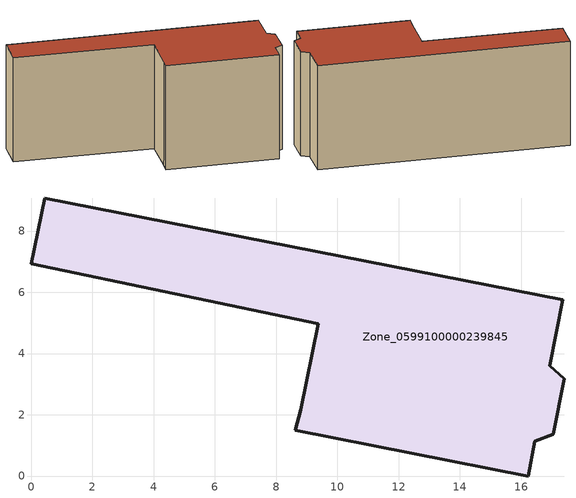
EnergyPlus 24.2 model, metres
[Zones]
Zone_0599100000239845
 floor ground (C_G): 17.05,1.36 16.45,1.14 16.23,0 8.62,1.5 8.8,2.17 9.38,4.98 0,6.94 0.45,9.08 17.36,5.76 16.94,3.61 17.41,3.18 z0
 wall outside (C_F): 16.94,3.61 17.36,5.76 0.45,9.08 0,6.94 9.38,4.98 8.8,2.17 8.62,1.5 16.23,0 16.45,1.14 17.05,1.36 17.41,3.18 16.94,3.61 z0:7.52
 roof outside (C_R): 17.05,1.36 17.41,3.18 16.94,3.61 17.36,5.76 0.45,9.08 0,6.94 9.38,4.98 8.8,2.17 8.62,1.5 16.23,0 16.45,1.14 z7.52
[BUILDING]
Pand.0599100000239845: North Axis=0; Terrain=City; Loads Convergence Tolerance Value=0.04; Temperature Convergence Tolerance Value=0.4; Solar Distribution=FullExterior; Maximum Number of Warmup Days=25; Minimum Number of Warmup Days=1
[Site:Location]
Rotterdam.The.Hague.AP_ZH_NLD Design_Conditions: Latitude=51.96; Longitude=4.45; Time Zone=1; Elevation=-4.5
[SITE:GROUNDTEMPERATURE:BUILDINGSURFACE]
18, 18, 18, 18, 18, 18, 18, 18, 18, 18, 18, 18
[MATERIAL] Thermal Absorptance=0.9; Solar Absorptance=0.7; Visible Absorptance=0.7
Name | Roughness | Thickness | Conductivity | Density | Specific Heat
G.TI.1946 | MediumSmooth | 0.15 | 1 | 540 | 1210
F.TI.1946 | Rough | 0.3 | 0.857143 | 1920 | 840
R.TI.1946 | MediumRough | 0.2 | 0.1 | 1500 | 1000
[CONSTRUCTION]
C_G: G.TI.1946
C_F: F.TI.1946
C_R: R.TI.1946
[ZONE]
Zone_0599100000239845: Type=1; Multiplier=1; Ceiling Height=Autocalculate; Volume=Autocalculate; Floor Area=autocalculate; Part of Total Floor Area=Yes
[ZONEINFILTRATION:DESIGNFLOWRATE]
Infil_Zone_0599100000239845: Zone or ZoneList or Space or SpaceList=Zone_0599100000239845; Schedule=AlwaysOn; Design Flow Rate Calculation Method=Flow/Area; Flow Rate per Floor Area=0.003; Constant Term Coefficient=1; Temperature Term Coefficient=0; Velocity Term Coefficient=0; Velocity Squared Term Coefficient=0
[HVACTEMPLATE:ZONE:IDEALLOADSAIRSYSTEM]
Zone_0599100000239845: Maximum Heating Supply Air Temperature=50; Minimum Cooling Supply Air Temperature=13; Maximum Heating Supply Air Humidity Ratio=0.0156; Minimum Cooling Supply Air Humidity Ratio=0.0077; Heating Limit=NoLimit; Cooling Limit=NoLimit; Dehumidification Control Type=ConstantSensibleHeatRatio; Cooling Sensible Heat Ratio=0.7; Dehumidification Setpoint=60; Humidification Control Type=None; Humidification Setpoint=30; Outdoor Air Method=None; Outdoor Air Flow Rate per Person=0.00944; Outdoor Air Flow Rate per Zone Floor Area=0; Outdoor Air Flow Rate per Zone=0; Demand Controlled Ventilation Type=None; Outdoor Air Economizer Type=NoEconomizer; Heat Recovery Type=None; Sensible Heat Recovery Effectiveness=0.7; Latent Heat Recovery Effectiveness=0.65
[ZONECONTROL:THERMOSTAT]
ThermostatControl_Zone_0599100000239845: Zone or ZoneList=Zone_0599100000239845; Control Type Schedule=DualSetpointControlType; Control 1=Thermostat_Zone_0599100000239845; Temperature Difference Between Cutout And Setpoint=0
[THERMOSTATSETPOINT:DUALSETPOINT]
Thermostat_Zone_0599100000239845: Heating Setpoint Temperature Schedule=HeatingSetpoint_Zone_0599100000239845; Cooling Setpoint Temperature Schedule=CoolingSetpoint_Zone_0599100000239845
[SCHEDULE:COMPACT]
HeatingSetpoint_Zone_0599100000239845: Through: 12/31, For: AllDays, Until: 24:00, 21
CoolingSetpoint_Zone_0599100000239845: Through: 12/31, For: AllDays, Until: 24:00, 24
DualSetpointControlType: Through: 12/31, For: AllDays, Until: 24:00, 4
AlwaysOn: Through: 12/31, For: AllDays, Until: 24:00, 1
